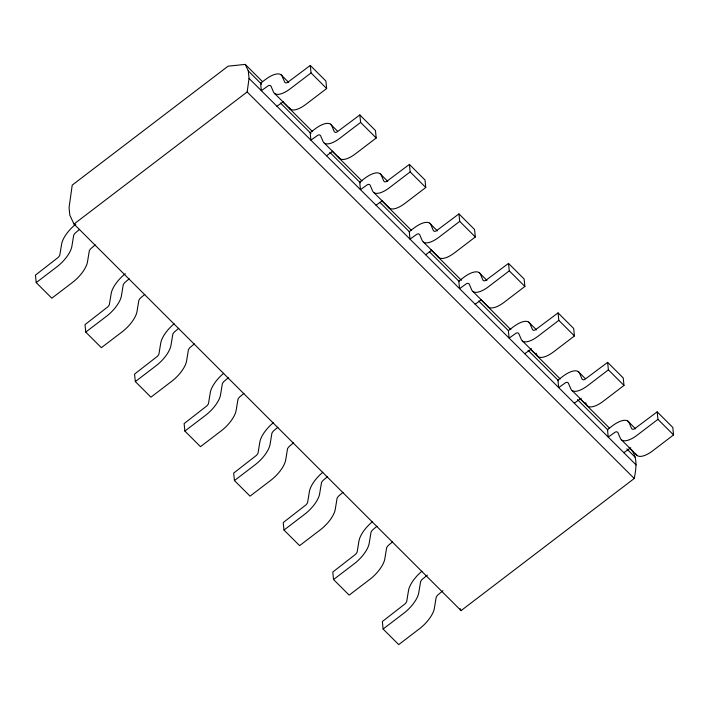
<?xml version="1.0" encoding="UTF-8"?>
<svg xmlns="http://www.w3.org/2000/svg" width="709" height="709" viewBox="0 0 709 709"><rect width="100%" height="100%" fill="white"/><g stroke="black" fill="none" stroke-linecap="round" stroke-linejoin="round"><path stroke-width="1.06" d="M73.993 224.071L247.157 91.957L249.054 78.407L248.301 70.927L245.234 64.395L228.085 66.185L72.221 185.102L69.057 207.675L69.819 215.164L73.993 224.071L461.08 610.609L634.245 478.495C636.221 468.339 638.348 455.249 629.184 447.804M79.656 229.299L75.243 233.022A6.035 2.455 -45 0 0 73.701 235.175L71.955 245.837A21.128 8.597 -45 0 1 56.959 266.779L36.212 282.616L51.819 298.197L72.575 282.368A21.128 8.597 -45 0 0 87.561 261.426L89.316 250.756A6.035 2.455 -45 0 1 90.849 248.611L95.272 244.889M310.285 65.441L287.42 82.545A6.035 2.455 -45 0 1 285.692 82.882L284.743 82.217L282.182 76.235A21.128 8.597 -45 0 0 265.405 79.532L260.584 83.201L261.346 90.681L268.277 85.745A6.035 2.455 -45 0 1 270.005 85.408L270.953 86.073L273.514 92.055A21.128 8.597 -45 0 0 290.291 88.758L311.047 72.93L310.285 65.441L325.892 81.03L326.654 88.519L305.898 104.347A21.128 8.597 -45 0 1 289.121 107.644M276.953 106.27L283.183 101.759M129.215 278.788L124.802 282.51A6.035 2.455 -45 0 0 123.26 284.663L121.505 295.325A21.128 8.597 -45 0 1 106.518 316.267L85.762 332.096L101.378 347.685L122.125 331.856A21.128 8.597 -45 0 0 137.112 310.914L138.867 300.244A6.035 2.455 -45 0 1 140.409 298.099L144.822 294.377M359.844 114.929L336.97 132.034A6.035 2.455 -45 0 1 335.251 132.37L334.293 131.706L331.741 125.723A21.128 8.597 -45 0 0 314.956 129.011L310.143 132.689L310.905 140.169L317.836 135.233A6.035 2.455 -45 0 1 319.555 134.896L320.512 135.561L323.074 141.543A21.128 8.597 -45 0 0 339.85 138.246L360.606 122.418L359.844 114.929L375.451 130.518L376.213 137.998L355.457 153.835A21.128 8.597 -45 0 1 338.68 157.132M326.512 155.758L332.734 151.239M178.774 328.276L174.352 331.998A6.035 2.455 -45 0 0 172.819 334.143L171.064 344.813A21.128 8.597 -45 0 1 156.077 365.755L135.322 381.584L150.928 397.173L171.684 381.336A21.128 8.597 -45 0 0 186.671 360.402L188.426 349.732A6.035 2.455 -45 0 1 189.968 347.587L194.381 343.865M409.403 164.417L386.529 181.513A6.035 2.455 -45 0 1 384.81 181.858L383.853 181.194L381.291 175.203A21.128 8.597 -45 0 0 364.515 178.5L359.702 182.178L360.464 189.657L367.395 184.721A6.035 2.455 -45 0 1 369.114 184.384L370.071 185.04L372.624 191.031A21.128 8.597 -45 0 0 389.409 187.734L410.156 171.906L409.403 164.417L425.01 180.006L425.772 187.486L405.016 203.323A21.128 8.597 -45 0 1 388.24 206.62M376.071 205.247L382.293 200.727M228.333 377.764L223.911 381.486A6.035 2.455 -45 0 0 222.369 383.631L220.623 394.301A21.128 8.597 -45 0 1 205.637 415.244L184.881 431.072L200.487 446.661L221.243 430.824A21.128 8.597 -45 0 0 236.23 409.882L237.985 399.22A6.035 2.455 -45 0 1 239.518 397.067L243.94 393.344M458.953 213.905L436.088 231.001A6.035 2.455 -45 0 1 434.36 231.338L433.412 230.682L430.85 224.691A21.128 8.597 -45 0 0 414.074 227.988L409.261 231.657L410.015 239.146L416.945 234.209A6.035 2.455 -45 0 1 418.673 233.873L419.622 234.528L422.183 240.519A21.128 8.597 -45 0 0 438.96 237.223L459.716 221.385L458.953 213.905L474.56 229.494L475.322 236.974L454.575 252.812A21.128 8.597 -45 0 1 437.79 256.109M425.63 254.735L431.852 250.215M277.884 427.252L273.47 430.975A6.035 2.455 -45 0 0 271.928 433.119L270.173 443.79A21.128 8.597 -45 0 1 255.187 464.723L234.44 480.56L250.047 496.149L270.794 480.312A21.128 8.597 -45 0 0 285.789 459.37L287.535 448.708A6.035 2.455 -45 0 1 289.077 446.555L293.491 442.833M508.513 263.393L485.638 280.489A6.035 2.455 -45 0 1 483.919 280.826L482.962 280.17L480.41 274.179A21.128 8.597 -45 0 0 463.624 277.476L458.812 281.145L459.574 288.634L466.504 283.697A6.035 2.455 -45 0 1 468.224 283.361L469.181 284.017L471.742 290.008A21.128 8.597 -45 0 0 488.519 286.711L509.275 270.873L508.513 263.393L524.119 278.974L524.882 286.463L504.126 302.3A21.128 8.597 -45 0 1 487.349 305.588M475.181 304.214L481.411 299.703M327.443 476.732L323.029 480.454A6.035 2.455 -45 0 0 321.487 482.607L319.732 493.269A21.128 8.597 -45 0 1 304.746 514.211L283.99 530.048L299.597 545.638L320.353 529.8A21.128 8.597 -45 0 0 335.339 508.858L337.094 498.197A6.035 2.455 -45 0 1 338.636 496.043L343.05 492.321M558.072 312.882L535.198 329.977A6.035 2.455 -45 0 1 533.478 330.314L532.521 329.65L529.96 323.667A21.128 8.597 -45 0 0 513.183 326.964L508.371 330.633L509.133 338.122L516.063 333.186A6.035 2.455 -45 0 1 517.783 332.84L518.74 333.505L521.292 339.496A21.128 8.597 -45 0 0 538.078 336.199L558.825 320.362L558.072 312.882L573.678 328.462L574.441 335.951L553.685 351.779A21.128 8.597 -45 0 1 536.908 355.076L536.11 353.215M524.74 353.702L531.67 348.766M377.002 526.22L372.579 529.942A6.035 2.455 -45 0 0 371.046 532.096L369.292 542.757A21.128 8.597 -45 0 1 354.305 563.699L333.549 579.537L349.156 595.117L369.912 579.288A21.128 8.597 -45 0 0 384.898 558.346L386.653 547.685A6.035 2.455 -45 0 1 388.186 545.531L392.609 541.809M607.622 362.361L584.757 379.466A6.035 2.455 -45 0 1 583.028 379.802L582.08 379.138L579.519 373.156A21.128 8.597 -45 0 0 562.742 376.452L557.93 380.121L558.683 387.601L565.614 382.665A6.035 2.455 -45 0 1 567.342 382.328L568.29 382.993L570.851 388.975A21.128 8.597 -45 0 0 587.628 385.687L608.384 369.85L607.622 362.361L623.238 377.95L623.991 385.439L603.244 401.267A21.128 8.597 -45 0 1 586.458 404.564L585.661 402.694M574.299 403.191L581.229 398.254M427.367 575.088L422.139 579.43A6.035 2.455 -45 0 0 420.597 581.584L418.842 592.245A21.128 8.597 -45 0 1 403.855 613.188L383.108 629.025L398.715 644.605L419.462 628.777A21.128 8.597 -45 0 0 434.457 607.835L436.203 597.164A6.035 2.455 -45 0 1 437.745 595.019L442.983 590.677M657.181 411.849L634.307 428.954A6.035 2.455 -45 0 1 632.588 429.291L631.63 428.626L629.078 422.644A21.128 8.597 -45 0 0 612.292 425.932L607.48 429.61L608.242 437.09L615.173 432.153A6.035 2.455 -45 0 1 616.901 431.816L617.849 432.481L620.41 438.463A21.128 8.597 -45 0 0 637.187 435.166L657.943 419.338L657.181 411.849L672.788 427.438L673.55 434.927L652.794 450.756A21.128 8.597 -45 0 1 636.017 454.052M623.849 452.679L630.78 447.742M311.047 72.93L326.654 88.519M360.606 122.418L376.213 137.998M410.156 171.906L425.772 187.486M459.716 221.385L475.322 236.974M509.275 270.873L524.882 286.463M558.825 320.362L574.441 335.951M608.384 369.85L623.991 385.439M657.943 419.338L673.55 434.927M280.915 74.649L288.714 82.448M330.465 124.137L337.493 131.156M380.024 173.625L387.823 181.415M429.583 223.113L437.382 230.904M479.133 272.602L486.941 280.392M528.692 322.09L536.5 329.88M578.252 371.569L585.271 378.588M627.802 421.057L635.61 428.856M274.782 93.641L290.398 109.221M324.341 143.129L339.948 158.71M373.9 192.609L389.507 208.198M423.45 242.097L439.066 257.686M473.009 291.585L488.616 307.174M522.568 341.073L538.175 356.662M572.128 390.562L587.734 406.142M621.678 440.05L637.285 455.63M245.234 64.395L262.472 81.606M282.847 101.954L312.616 131.688M332.211 151.247L361.989 180.981M382.355 201.329L411.353 230.274M430.939 249.843L461.497 280.356M481.092 299.916L510.861 329.65M530.456 349.218L560.225 378.952M579.82 398.511L609.598 428.245M248.301 70.927L261.621 84.229M280.427 103.009L310.985 133.522M329.791 152.302L360.349 182.816M379.935 202.384L409.713 232.118M429.299 251.677L459.077 281.411M478.664 300.971L508.442 330.704M528.037 350.273L558.595 380.786M577.401 399.566L607.959 430.079M626.765 448.859L635.379 457.465M249.054 78.407L636.141 464.953M247.157 91.957L634.245 478.495M460.15 608.632L461.08 610.609M383.108 629.025L382.346 621.536L405.149 603.784A6.035 2.455 -45 0 0 406.691 601.64L408.437 590.969A21.128 8.597 -45 0 1 421.926 571.232M333.549 579.537L332.787 572.048L355.59 554.296A6.035 2.455 -45 0 0 357.132 552.151L358.887 541.481A21.128 8.597 -45 0 1 372.367 521.744M283.99 530.048L283.228 522.56L306.04 504.817A6.035 2.455 -45 0 0 307.573 502.663L309.328 492.002A21.128 8.597 -45 0 1 322.808 472.256M234.44 480.56L233.678 473.071L256.481 455.329A6.035 2.455 -45 0 0 258.023 453.175L259.769 442.513A21.128 8.597 -45 0 1 273.257 422.768M184.881 431.072L184.118 423.592L206.922 405.84A6.035 2.455 -45 0 0 208.464 403.687L210.218 393.025A21.128 8.597 -45 0 1 223.698 373.28M135.322 381.584L134.559 374.104L157.363 356.352A6.035 2.455 -45 0 0 158.905 354.199L160.659 343.537A21.128 8.597 -45 0 1 174.139 323.791M85.762 332.096L85.009 324.616L107.812 306.864A6.035 2.455 -45 0 0 109.346 304.719L111.1 294.049A21.128 8.597 -45 0 1 125.333 273.692M36.212 282.616L35.45 275.127L58.253 257.376A6.035 2.455 -45 0 0 59.795 255.231L61.55 244.561A21.128 8.597 -45 0 1 75.783 224.212"/></g></svg>
